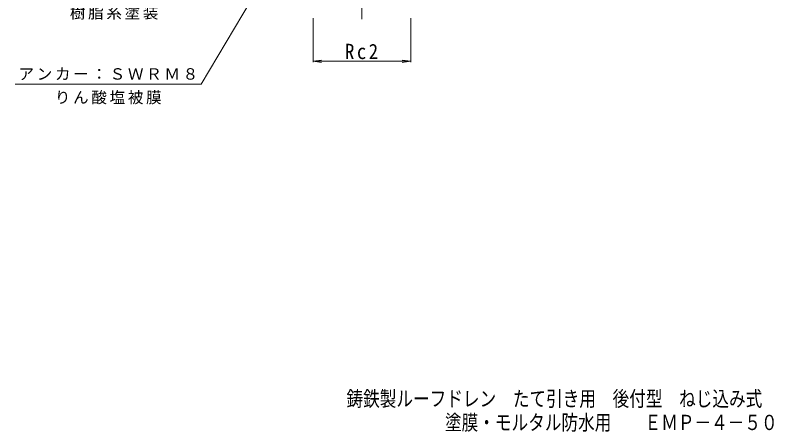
# Model space of a CAD drawing. Units: millimetres, scale not verified. Extents: x -220 to 218, y -346 to 307.
# Drawn here: x -220.2 to 217.7, y -345.6 to -105.2 of the extents above; entities that cross this region are included whole.
import ezdxf
from ezdxf.enums import TextEntityAlignment as Align

# ---------------------------------------------------------------- set-up
doc = ezdxf.new("R2010")
doc.units = ezdxf.units.MM
doc.header["$LTSCALE"] = 3
doc.linetypes.add('CHAIN1', pattern=[8, 5, -1, 1, -1])
for name, color, linetype, lineweight in [('0-0_通り芯', 3, 'Continuous', 9), ('0-4_その他', 7, 'Continuous', 9), ('0-5_寸法', 7, 'Continuous', 9)]:
    doc.layers.add(name, color=color, linetype=linetype, lineweight=lineweight)
doc.layers.add('F-4_F-4ﾚｲﾔ', color=6, linetype='Continuous')
doc.styles.add('ＭＳ ゴシック', font='')
doc.styles.get('ＭＳ ゴシック').set_extended_font_data('MS Gothic')

msp = doc.modelspace()

# ---------------------------------------------------------------- linework, layer by layer
at = {"layer": '0-0_通り芯', "linetype": 'CHAIN1'}
msp.add_line((-20.043, 51.551), (-20.043, -108.436), dxfattribs=at)
at = {"layer": '0-4_その他'}
for p, q in [((-48.272, -106.871), (-48.272, -132.354)), ((8.186, -106.871), (8.186, -132.354)), ((-48.272, -131.754), (-43.315, -131.101)), ((8.186, -131.754), (3.229, -131.101)), ((-48.272, -131.754), (8.186, -131.754)), ((-48.272, -131.754), (-43.315, -132.407)), ((8.186, -131.754), (3.229, -132.407))]:
    msp.add_line(p, q, dxfattribs=at)
at = {"layer": '0-5_寸法'}
for q in [(-84.043, -96.449), (-220.217, -144.896)]:
    msp.add_line((-112.926, -144.896), q, dxfattribs=at)

# ---------------------------------------------------------------- texts
at = {"layer": '0-4_その他', "color": 2, "insert": (-29.793, -130.645), "char_height": 8.798, "attachment_point": 7, "style": 'ＭＳ ゴシック'}
msp.add_mtext('\\T1.27;\\W0.9;Rc2', dxfattribs=at)
at = {"layer": '0-5_寸法', "char_height": 6.598, "attachment_point": 7, "style": 'ＭＳ ゴシック'}
for s, insert in [('\\T1.17;樹脂系塗装', (-188.661, -107.752)), ('\\T1.17;アンカー：ＳＷＲＭ８', (-218.322, -142.711)), ('\\T1.17;りん酸塩被膜', (-197.322, -156.678))]:
    msp.add_mtext(s, dxfattribs=dict(at, insert=insert))
at = {"layer": 'F-4_F-4ﾚｲﾔ', "style": 'ＭＳ ゴシック', "width": 0.8}
for s, p in [('鋳鉄製ルーフドレン\u3000たて引き用\u3000後付型\u3000ねじ込み式', (-28.952, -333.562)), ('塗膜・モルタル防水用\u3000\u3000ＥＭＰ－４－５０', (27.917, -347.267))]:
    msp.add_text(s, height=8.798, dxfattribs=at).set_placement(p, align=Align.BOTTOM_LEFT)

doc.saveas('drawing.dxf')
